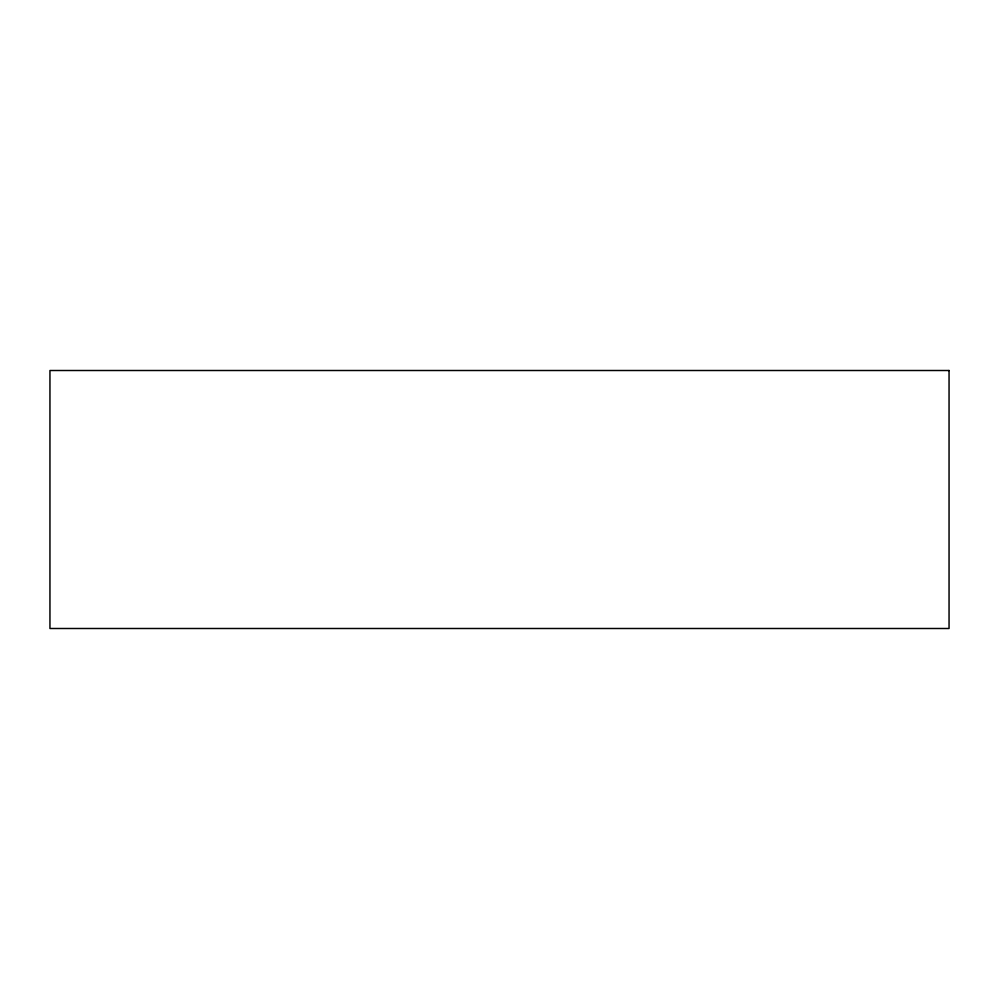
<?xml version="1.0" encoding="UTF-8"?>
<svg xmlns="http://www.w3.org/2000/svg" width="999" height="999" viewBox="0 0 999 999"><rect width="100%" height="100%" fill="white"/><g stroke="black" fill="none" stroke-linecap="round" stroke-linejoin="round"><path stroke-width="1.5" d="M949.05 370.504L49.95 370.504L49.95 628.496L949.05 628.496L949.05 370.504"/></g></svg>
